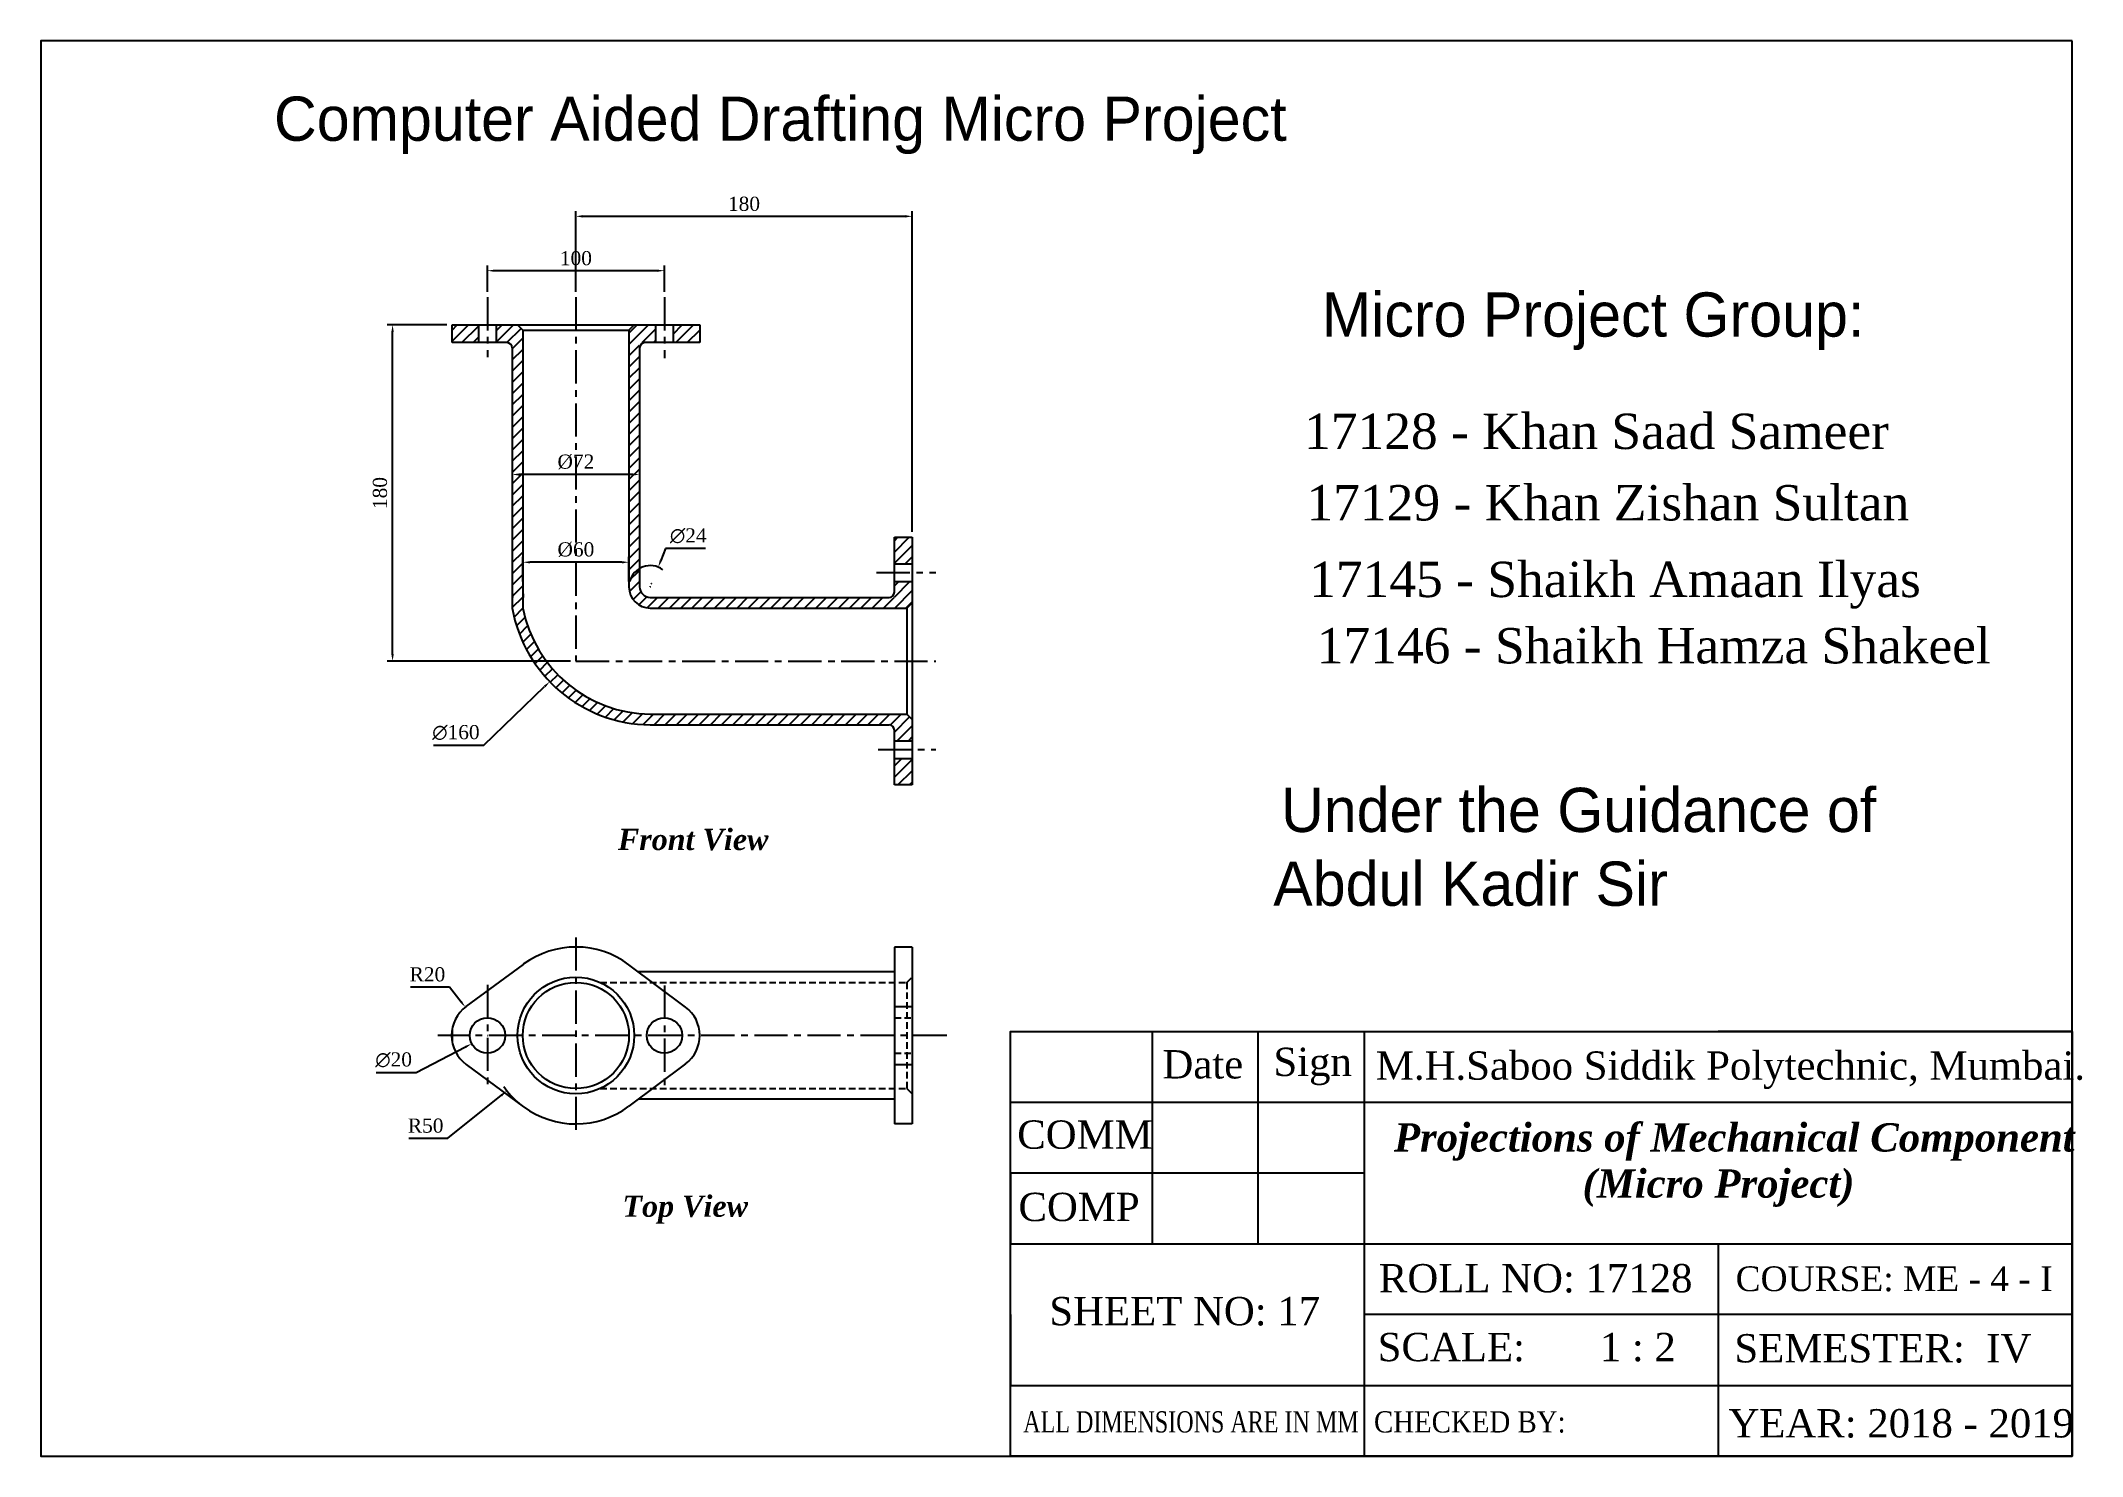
# Model space of a CAD drawing. Header units: inches. Extents: x -220 to 934, y -612 to 188.
import ezdxf

# ---------------------------------------------------------------- set-up
doc = ezdxf.new("R2010")
doc.units = ezdxf.units.IN
doc.header["$LTSCALE"] = 15
doc.header["$MEASUREMENT"] = 0
doc.linetypes.add('CENTER', pattern=[2, 1.25, -0.25, 0.25, -0.25])
doc.linetypes.add('HIDDEN', pattern=[0.375, 0.25, -0.125])
doc.layers.get('Defpoints').update_dxf_attribs({"linetype": 'HIDDEN'})
doc.styles.add('01', font='times.ttf', dxfattribs={"height": 20})
doc.styles.add('02', font='timesbi.ttf', dxfattribs={"height": 12})
doc.styles.add('Heading', font='VINERITC.TTF', dxfattribs={"height": 25})
doc.styles.add('Saad Sheet', font='times.ttf')
doc.dimstyles.get("Standard").update_dxf_attribs({"dimtxt": 6, "dimasz": 4, "dimexe": 3, "dimexo": 3, "dimgap": 3, "dimtad": 1, "dimtoh": 1, "dimdec": 0, "dimzin": 0, "dimdsep": 46, "dimtxsty": '01', "dimcen": 0.09, "dimadec": 0, "dimazin": 0, "dimtfac": 1, "dimtdec": 0, "dimtofl": 0, "dimtmove": 0, "dimatfit": 3, "dimfxl": 1, "dimtolj": 1, "dimtzin": 0, "dimarcsym": 0})

# ---------------------------------------------------------------- blocks, each defined once
blk = doc.blocks.new('*D1')
at = {"color": 0, "lineweight": -2, "transparency": 16777216}
for p, q in [((82.5, 46.2), (82.5, 91.9)), ((86.5, 88.9), (268.5, 88.9)), ((272.5, -89.5), (272.5, 91.9))]:
    blk.add_line(p, q, dxfattribs=at)
at = {"color": 0, "transparency": 16777216}
for points in [[(86.5, 89.6), (86.5, 88.2), (82.5, 88.9)], [(268.5, 89.6), (268.5, 88.2), (272.5, 88.9)]]:
    blk.add_solid(points, dxfattribs=at)
at = {"layer": 'Defpoints', "color": 0, "transparency": 16777216}
for p in [(272.5, 88.9), (82.5, 43.2), (272.5, -92.5)]:
    blk.add_point(p, dxfattribs=at)
at = {"color": 0, "transparency": 16777216, "insert": (177.5, 102.6), "char_height": 8, "attachment_point": 5, "style": '01'}
blk.add_mtext('\\A1;\\P180', dxfattribs=at)
blk = doc.blocks.new('*D2')
at = {"color": 0, "lineweight": -2, "transparency": 16777216}
for p, q in [((9.5, 27.5), (-24.1, 27.5)), ((-21.1, -158.5), (-21.1, 23.5)), ((79.5, -162.5), (-24.1, -162.5))]:
    blk.add_line(p, q, dxfattribs=at)
at = {"color": 0, "transparency": 16777216}
for points in [[(-21.8, 23.5), (-20.4, 23.5), (-21.1, 27.5)], [(-21.8, -158.5), (-20.4, -158.5), (-21.1, -162.5)]]:
    blk.add_solid(points, dxfattribs=at)
at = {"layer": 'Defpoints', "color": 0, "transparency": 16777216}
for p in [(-21.1, 27.5), (12.5, 27.5), (82.5, -162.5)]:
    blk.add_point(p, dxfattribs=at)
at = {"color": 0, "transparency": 16777216, "insert": (-28.2, -67.5), "char_height": 8, "attachment_point": 5, "rotation": 90, "style": '01'}
blk.add_mtext('\\A1;180', dxfattribs=at)
blk = doc.blocks.new('*D3')
at = {"color": 0, "lineweight": -2, "transparency": 16777216}
for p, q in [((82.4, -374.1), (82.6, -374.1)), ((82.5, -374.2), (82.5, -374.1)), ((10.1, -432.2), (40.4, -407.9)), ((-12, -432.2), (10.1, -432.2))]:
    blk.add_line(p, q, dxfattribs=at)
blk.add_arc((82.5, -374.1), 50, 215.2968, 230.1032, dxfattribs=at)
at = {"color": 0, "transparency": 16777216}
blk.add_solid([(40, -407.4), (40.8, -408.5), (43.5, -405.4)], dxfattribs=at)
at = {"layer": 'Defpoints', "color": 0, "transparency": 16777216}
for p in [(82.5, -374.1), (43.5, -405.4)]:
    blk.add_point(p, dxfattribs=at)
at = {"color": 0, "transparency": 16777216, "insert": (-2.4, -425.1), "char_height": 8, "attachment_point": 5, "style": '01'}
blk.add_mtext('\\A1;R50', dxfattribs=at)
blk = doc.blocks.new('*D4')
at = {"color": 0, "lineweight": -2, "transparency": 16777216}
for p, q in [((-10.9, -346.7), (11.1, -346.7)), ((11.1, -346.7), (17.6, -355)), ((32.4, -374.1), (32.6, -374.1)), ((32.5, -374.2), (32.5, -374.1))]:
    blk.add_line(p, q, dxfattribs=at)
at = {"color": 0, "transparency": 16777216}
blk.add_solid([(18.1, -354.6), (17.1, -355.4), (20, -358.1)], dxfattribs=at)
at = {"layer": 'Defpoints', "color": 0, "transparency": 16777216}
for p in [(20, -358.1), (32.5, -374.1)]:
    blk.add_point(p, dxfattribs=at)
at = {"color": 0, "transparency": 16777216, "insert": (-1.4, -339.6), "char_height": 8, "attachment_point": 5, "style": '01'}
blk.add_mtext('\\A1;R20', dxfattribs=at)
blk = doc.blocks.new('*D5')
at = {"color": 0, "lineweight": -2, "transparency": 16777216}
for p, q in [((-7.8, -395.1), (20.1, -380.6)), ((32.4, -374.1), (32.6, -374.1)), ((32.5, -374.2), (32.5, -374.1)), ((-30.3, -395.1), (-7.8, -395.1))]:
    blk.add_line(p, q, dxfattribs=at)
at = {"color": 0, "transparency": 16777216}
blk.add_solid([(19.8, -380), (20.4, -381.2), (23.6, -378.8)], dxfattribs=at)
at = {"layer": 'Defpoints', "color": 0, "transparency": 16777216}
for p in [(23.6, -378.8), (41.4, -369.5)]:
    blk.add_point(p, dxfattribs=at)
at = {"color": 0, "transparency": 16777216, "insert": (-20.5, -387.9), "char_height": 8, "attachment_point": 5, "style": '01'}
blk.add_mtext('\\A1;∅20', dxfattribs=at)
blk = doc.blocks.new('*D6')
at = {"color": 0, "lineweight": -2, "transparency": 16777216}
for p, q in [((32.5, 46.2), (32.5, 61.2)), ((36.5, 58.2), (128.5, 58.2)), ((132.5, 46.2), (132.5, 61.2))]:
    blk.add_line(p, q, dxfattribs=at)
at = {"color": 0, "transparency": 16777216}
for points in [[(36.5, 58.8), (36.5, 57.5), (32.5, 58.2)], [(128.5, 58.8), (128.5, 57.5), (132.5, 58.2)]]:
    blk.add_solid(points, dxfattribs=at)
at = {"layer": 'Defpoints', "color": 0, "transparency": 16777216}
for p in [(132.5, 58.2), (32.5, 43.2), (132.5, 43.2)]:
    blk.add_point(p, dxfattribs=at)
at = {"color": 0, "transparency": 16777216, "insert": (82.5, 65.2), "char_height": 8, "attachment_point": 5, "style": '01'}
blk.add_mtext('\\A1;100', dxfattribs=at)
blk = doc.blocks.new('*D7')
at = {"color": 0, "lineweight": -2, "transparency": 16777216}
for p, q in [((46.5, -56), (46.5, -60)), ((114.5, -57), (50.5, -57)), ((118.5, -56), (118.5, -60))]:
    blk.add_line(p, q, dxfattribs=at)
at = {"color": 0, "transparency": 16777216}
for points in [[(50.5, -56.4), (50.5, -57.7), (46.5, -57)], [(114.5, -56.4), (114.5, -57.7), (118.5, -57)]]:
    blk.add_solid(points, dxfattribs=at)
at = {"layer": 'Defpoints', "color": 0, "transparency": 16777216}
for p in [(46.5, -53), (46.5, -57), (118.5, -53)]:
    blk.add_point(p, dxfattribs=at)
at = {"color": 0, "transparency": 16777216, "insert": (82.5, -49.9), "char_height": 8, "attachment_point": 5, "style": '01'}
blk.add_mtext('\\A1;%%C72', dxfattribs=at)
blk = doc.blocks.new('*D8')
at = {"color": 0, "lineweight": -2, "transparency": 16777216}
for p, q in [((52.5, -117.5), (52.5, -103.6)), ((112.5, -117.5), (112.5, -103.6)), ((108.5, -106.6), (56.5, -106.6))]:
    blk.add_line(p, q, dxfattribs=at)
at = {"color": 0, "transparency": 16777216}
for points in [[(56.5, -106), (56.5, -107.3), (52.5, -106.6)], [(108.5, -106), (108.5, -107.3), (112.5, -106.6)]]:
    blk.add_solid(points, dxfattribs=at)
at = {"layer": 'Defpoints', "color": 0, "transparency": 16777216}
for p in [(52.5, -106.6), (52.5, -120.5), (112.5, -120.5)]:
    blk.add_point(p, dxfattribs=at)
at = {"color": 0, "transparency": 16777216, "insert": (82.5, -99.5), "char_height": 8, "attachment_point": 5, "style": '01'}
blk.add_mtext('\\A1;%%C60', dxfattribs=at)
blk = doc.blocks.new('*D9')
at = {"color": 0, "lineweight": -2, "transparency": 16777216}
for p, q in [((125.1, -118.6), (125.3, -118.6)), ((125.2, -118.7), (125.2, -118.5)), ((30.4, -210.1), (64.8, -176.9)), ((2, -210.1), (30.4, -210.1))]:
    blk.add_line(p, q, dxfattribs=at)
at = {"color": 0, "transparency": 16777216}
blk.add_solid([(64.4, -176.4), (65.3, -177.4), (67.7, -174.1)], dxfattribs=at)
at = {"layer": 'Defpoints', "color": 0, "transparency": 16777216}
for p in [(182.7, -63), (67.7, -174.1)]:
    blk.add_point(p, dxfattribs=at)
at = {"color": 0, "transparency": 16777216, "insert": (14.7, -202.9), "char_height": 8, "attachment_point": 5, "style": '01'}
blk.add_mtext('\\A1;∅160', dxfattribs=at)
blk = doc.blocks.new('*D10')
at = {"color": 0, "lineweight": -2, "transparency": 16777216}
for p, q in [((133.2, -98.9), (130.5, -105.7)), ((155.7, -98.9), (133.2, -98.9)), ((124.4, -120.5), (124.6, -120.5)), ((124.5, -120.6), (124.5, -120.4))]:
    blk.add_line(p, q, dxfattribs=at)
blk.add_arc((124.5, -120.5), 12, 53.7462, 165.6761, dxfattribs=at)
at = {"color": 0, "transparency": 16777216}
blk.add_solid([(129.9, -105.4), (131.1, -105.9), (129, -109.4)], dxfattribs=at)
at = {"layer": 'Defpoints', "color": 0, "transparency": 16777216}
for p in [(129, -109.4), (120, -131.6)]:
    blk.add_point(p, dxfattribs=at)
at = {"color": 0, "transparency": 16777216, "insert": (146, -91.7), "char_height": 8, "attachment_point": 5, "style": '01'}
blk.add_mtext('\\A1;∅24', dxfattribs=at)

msp = doc.modelspace()

# ---------------------------------------------------------------- hatches: boundary and pattern name
h = msp.add_hatch()
h.set_pattern_fill('ANSI31', color=256, scale=36)
h.set_pattern_definition([(45, (-393.9676, 0), (-3.18198, 3.18198), [])])
h.paths.add_polyline_path([(27.5, 27.5), (12.5, 27.5), (12.5, 17.5), (27.5, 17.5)])
h.paths.add_polyline_path([(52.5, 24.5), (49.5, 27.5), (37.5, 27.5), (37.5, 17.5), (46.5, 17.5), (46.5, -120.5, 0.019252), (46.7, -126.5), (46.5, -126.5), (46.5, -132.5, 0.361236), (124.5, -198.5), (262.5, -198.5), (262.5, -207.5), (272.5, -207.5), (272.5, -195.5), (269.5, -192.5), (124.5, -192.5, -0.356088), (52.5, -132.5)])
h.paths.add_polyline_path([(118.5, 17.5), (127.5, 17.5), (127.5, 27.5), (115.5, 27.5), (112.5, 24.5), (112.5, -120.5, 0.414214), (124.5, -132.5), (269.5, -132.5), (272.5, -129.5), (272.5, -117.5), (262.5, -117.5), (262.5, -126.5), (124.5, -126.5, -0.414214), (118.5, -120.5)], flags=17)
h.paths.add_polyline_path([(152.5, 27.5), (137.5, 27.5), (137.5, 17.5), (152.5, 17.5)], flags=16)
h.paths.add_polyline_path([(272.5, -92.5), (262.5, -92.5), (262.5, -107.5), (272.5, -107.5)])
h.paths.add_polyline_path([(272.5, -217.5), (262.5, -217.5), (262.5, -232.5), (272.5, -232.5)])

# ---------------------------------------------------------------- linework, layer by layer
at = {"linetype": 'CENTER'}
for p, q in [((32.5, 43.2), (32.5, 9.3)), ((82.5, 43.2), (82.5, -162.5)), ((132.5, 43.2), (132.5, 8.7)), ((252.4, -112.5), (286, -112.5)), ((82.5, -162.5), (286, -162.5)), ((253.3, -212.5), (286, -212.5)), ((82.5, -318.7), (82.5, -429.6)), ((32.5, -345.4), (32.5, -402.9)), ((132.5, -345.9), (132.5, -402.4)), ((292.1, -374.1), (4.4, -374.1))]:
    msp.add_line(p, q, dxfattribs=at)
for p, q in [((12.5, 17.5), (12.5, 27.5)), ((12.5, 27.5), (152.5, 27.5)), ((27.5, 27.5), (27.5, 17.5)), ((37.5, 27.5), (37.5, 17.5)), ((52.5, 24.5), (49.5, 27.5)), ((52.5, 24.5), (52.5, -132.5)), ((52.5, 24.5), (112.5, 24.5)), ((112.5, 24.5), (115.5, 27.5)), ((112.5, 24.5), (112.5, -120.5)), ((127.5, 27.5), (127.5, 17.5)), ((137.5, 27.5), (137.5, 17.5)), ((152.5, 27.5), (152.5, 17.5)), ((43.5, 17.5), (12.5, 17.5)), ((46.5, 14.5), (46.5, -132.5)), ((118.5, 14.5), (118.5, -120.5)), ((152.5, 17.5), (121.5, 17.5)), ((262.5, -123.5), (262.5, -92.5)), ((262.5, -92.5), (272.5, -92.5)), ((272.5, -92.5), (272.5, -232.5)), ((262.5, -107.5), (272.5, -107.5)), ((46.5, -126.5), (46.7, -126.5)), ((124.5, -126.5), (259.5, -126.5)), ((262.5, -117.5), (272.5, -117.5)), ((124.5, -132.5), (269.5, -132.5)), ((269.5, -132.5), (272.5, -129.5)), ((269.5, -132.5), (269.5, -192.5)), ((82.5, -186.1), (82.5, -186.2)), ((124.5, -192.5), (269.5, -192.5)), ((269.5, -192.5), (272.5, -195.5)), ((124.5, -198.5), (259.5, -198.5)), ((262.5, -232.5), (262.5, -201.5)), ((262.5, -207.5), (272.5, -207.5)), ((262.5, -217.5), (272.5, -217.5)), ((272.5, -232.5), (262.5, -232.5)), ((20.4, -357.8), (52.8, -333.9)), ((144.5, -358.1), (112.5, -334.1)), ((262.5, -324.1), (262.5, -424.1)), ((272.5, -324.1), (262.5, -324.1)), ((272.5, -324.1), (272.5, -424.1)), ((262.5, -338.1), (117.8, -338.1)), ((262.5, -357.8), (272.5, -357.8)), ((12.5, -370.7), (12.5, -377.5)), ((928.1, -371.9), (928.1, -611.9)), ((20.4, -390.5), (52.8, -414.4)), ((144.5, -390.1), (112.5, -414.1)), ((262.5, -390.5), (272.5, -390.5)), ((262.5, -410.1), (117.8, -410.1)), ((272.5, -424.1), (262.5, -424.1))]:
    msp.add_line(p, q)
at = {"linetype": 'HIDDEN'}
for p, q in [((96.2, -344.1), (269.5, -344.1)), ((269.5, -344.1), (272.5, -341.1)), ((269.5, -344.1), (269.5, -404.1)), ((262.5, -364.1), (272.5, -364.1)), ((262.5, -384.1), (272.5, -384.1)), ((96.2, -404.1), (269.5, -404.1)), ((269.5, -404.1), (272.5, -407.1))]:
    msp.add_line(p, q, dxfattribs=at)
msp.add_lwpolyline([(928.1, 188.1), (-219.9, 188.1), (-219.9, -611.9), (928.1, -611.9)], close=True)
for points in [[(928.1, -451.9), (928.1, -411.9), (328.1, -411.9), (328.1, -371.9), (408.1, -371.9), (408.1, -491.9), (468.1, -491.9), (468.1, -371.9)], [(928.1, -611.9), (328.1, -611.9), (328.1, -371.9), (928.1, -371.9), (728.1, -371.9)], [(728.1, -491.9), (728.1, -611.9), (528.1, -611.9), (528.1, -371.9)], [(528.1, -451.9), (328.1, -451.9), (328.1, -491.9), (928.1, -491.9), (928.1, -531.9), (528.1, -531.9)], [(328.1, -531.9), (328.1, -571.9), (928.1, -571.9)]]:
    msp.add_lwpolyline(points)
for centre, radius in [((82.5, -374.1), 33), ((82.5, -374.1), 30), ((32.5, -374.1), 10), ((132.5, -374.1), 10)]:
    msp.add_circle(centre, radius)
for centre, radius, start, end in [((43.5, 14.5), 3, 0, 90), ((121.5, 14.5), 3, 90, 180), ((124.5, -120.5), 78, 180, 184.4117), ((124.5, -120.5), 72, 180, 184.7802), ((124.5, -120.5), 12, 180, 270), ((124.5, -120.5), 6, 180, 270), ((259.5, -123.5), 3, 270, 360), ((125.2, -118.6), 79.9, 190.0406, 269.4867), ((125.3, -118.4), 74.1, 190.994, 269.3949), ((259.5, -201.5), 3, 0, 90), ((82.5, -374.1), 50, 53.1301, 126.459), ((32.5, -374.1), 20.3, 126.459, 233.541), ((132.5, -374.1), 20, 306.8699, 53.1301), ((82.5, -374.1), 50, 233.541, 306.8699)]:
    msp.add_arc(centre, radius, start, end)

# ---------------------------------------------------------------- texts
for s, height, style, p in [('Computer Aided Drafting Micro Project', 25, 'Heading', (-88.1, 131.6)), ('Micro Project Group:', 25, 'Heading', (504.1, 20.9)), ('17128 - Khan Saad Sameer', 20, '01', (494, -42.6)), ('17129 - Khan Zishan Sultan', 20, '01', (495.4, -83)), ('17145 - Shaikh Amaan Ilyas', 20, '01', (496.9, -126.3)), ('17146 - Shaikh Hamza Shakeel', 20, '01', (501.2, -163.8)), ('Under the Guidance of', 25, 'Heading', (481, -259.1)), ('Front View', 12, '02', (106.2, -269.3)), ('Abdul Kadir Sir', 25, 'Heading', (476.6, -300.8)), ('Date', 16, 'Saad Sheet', (414, -398.4)), ('Sign', 16, 'Saad Sheet', (476.7, -397)), ('M.H.Saboo Siddik Polytechnic, Mumbai.', 16, 'Saad Sheet', (534.6, -399.1)), ('COMM', 16, 'Saad Sheet', (331.9, -438.1)), ('Projections of Mechanical Component', 16, '02', (544.8, -439.7)), ('(Micro Project)', 16, '02', (651.4, -465.8)), ('Top View', 12, '02', (108.8, -476.6)), ('COMP', 16, 'Saad Sheet', (332.6, -479)), ('ROLL NO: 17128', 16, 'Saad Sheet', (536.3, -519.3)), ('COURSE: ME - 4 - I', 14, 'Saad Sheet', (737.9, -518.6)), ('   SHEET NO: 17', 16, 'Saad Sheet', (331.9, -537.9)), ('SCALE:       1 : 2', 16, 'Saad Sheet', (535.6, -558.2)), ('SEMESTER:  IV', 16, 'Saad Sheet', (737.2, -558.9)), ('YEAR: 2018 - 2019', 16, 'Saad Sheet', (733.8, -601.3))]:
    msp.add_text(s, height=height, dxfattribs=dict(style=style)).set_placement(p)
at = {"style": 'Saad Sheet'}
for s, width, p in [('ALL DIMENSIONS ARE IN MM ', 0.75, (335.3, -598.5)), ('CHECKED BY:', 0.9, (533.5, -598.5))]:
    msp.add_text(s, height=12, dxfattribs=dict(at, width=width)).set_placement(p)

# ---------------------------------------------------------------- dimensions: what is measured, and where the dimension line sits
for base, p1, p2, text, picture, middle in [((272.5, 88.9), (82.5, 43.2), (272.5, -92.5), '\\P180', '*D1', (177.5, 102.6)), ((46.5, -57), (118.5, -53), (46.5, -53), '%%C72', '*D7', (82.5, -49.9)), ((52.5, -106.6), (112.5, -120.5), (52.5, -120.5), '%%C<>', '*D8', (82.5, -99.5))]:
    dim = msp.add_linear_dim(base=base, p1=p1, p2=p2, text=text, dimstyle='Standard')
    dim.commit()
    dim.dimension.update_dxf_attribs({"geometry": picture, "text_midpoint": middle})
dim = msp.add_linear_dim(base=(132.5, 58.2), p1=(32.5, 43.2), p2=(132.5, 43.2), dimstyle='Standard')
dim.commit()
dim.dimension.update_dxf_attribs({"geometry": '*D6', "text_midpoint": (82.5, 65.2)})
dim = msp.add_linear_dim(base=(-21.1, 27.5), p1=(82.5, -162.5), p2=(12.5, 27.5), angle=90, text='180', dimstyle='Standard')
dim.commit()
dim.dimension.update_dxf_attribs({"geometry": '*D2', "text_midpoint": (-28.2, -67.5)})
for p1, p2, picture, middle in [((182.7, -63), (67.7, -174.1), '*D9', (14.7, -210.1)), ((120, -131.6), (129, -109.4), '*D10', (146, -98.9)), ((41.4, -369.5), (23.6, -378.8), '*D5', (-20.5, -395.1))]:
    dim = msp.add_diameter_dim_2p(p1=p1, p2=p2, dimstyle='Standard')
    dim.commit()
    dim.dimension.update_dxf_attribs({"geometry": picture, "text_midpoint": middle, "dimtype": 163})
for center, mpoint, picture, middle in [((32.5, -374.1), (20, -358.1), '*D4', (-1.4, -346.7)), ((82.5, -374.1), (43.5, -405.4), '*D3', (-2.4, -432.2))]:
    dim = msp.add_radius_dim(center=center, mpoint=mpoint, dimstyle='Standard')
    dim.commit()
    dim.dimension.update_dxf_attribs({"geometry": picture, "text_midpoint": middle, "dimtype": 164})

doc.saveas('drawing.dxf')
